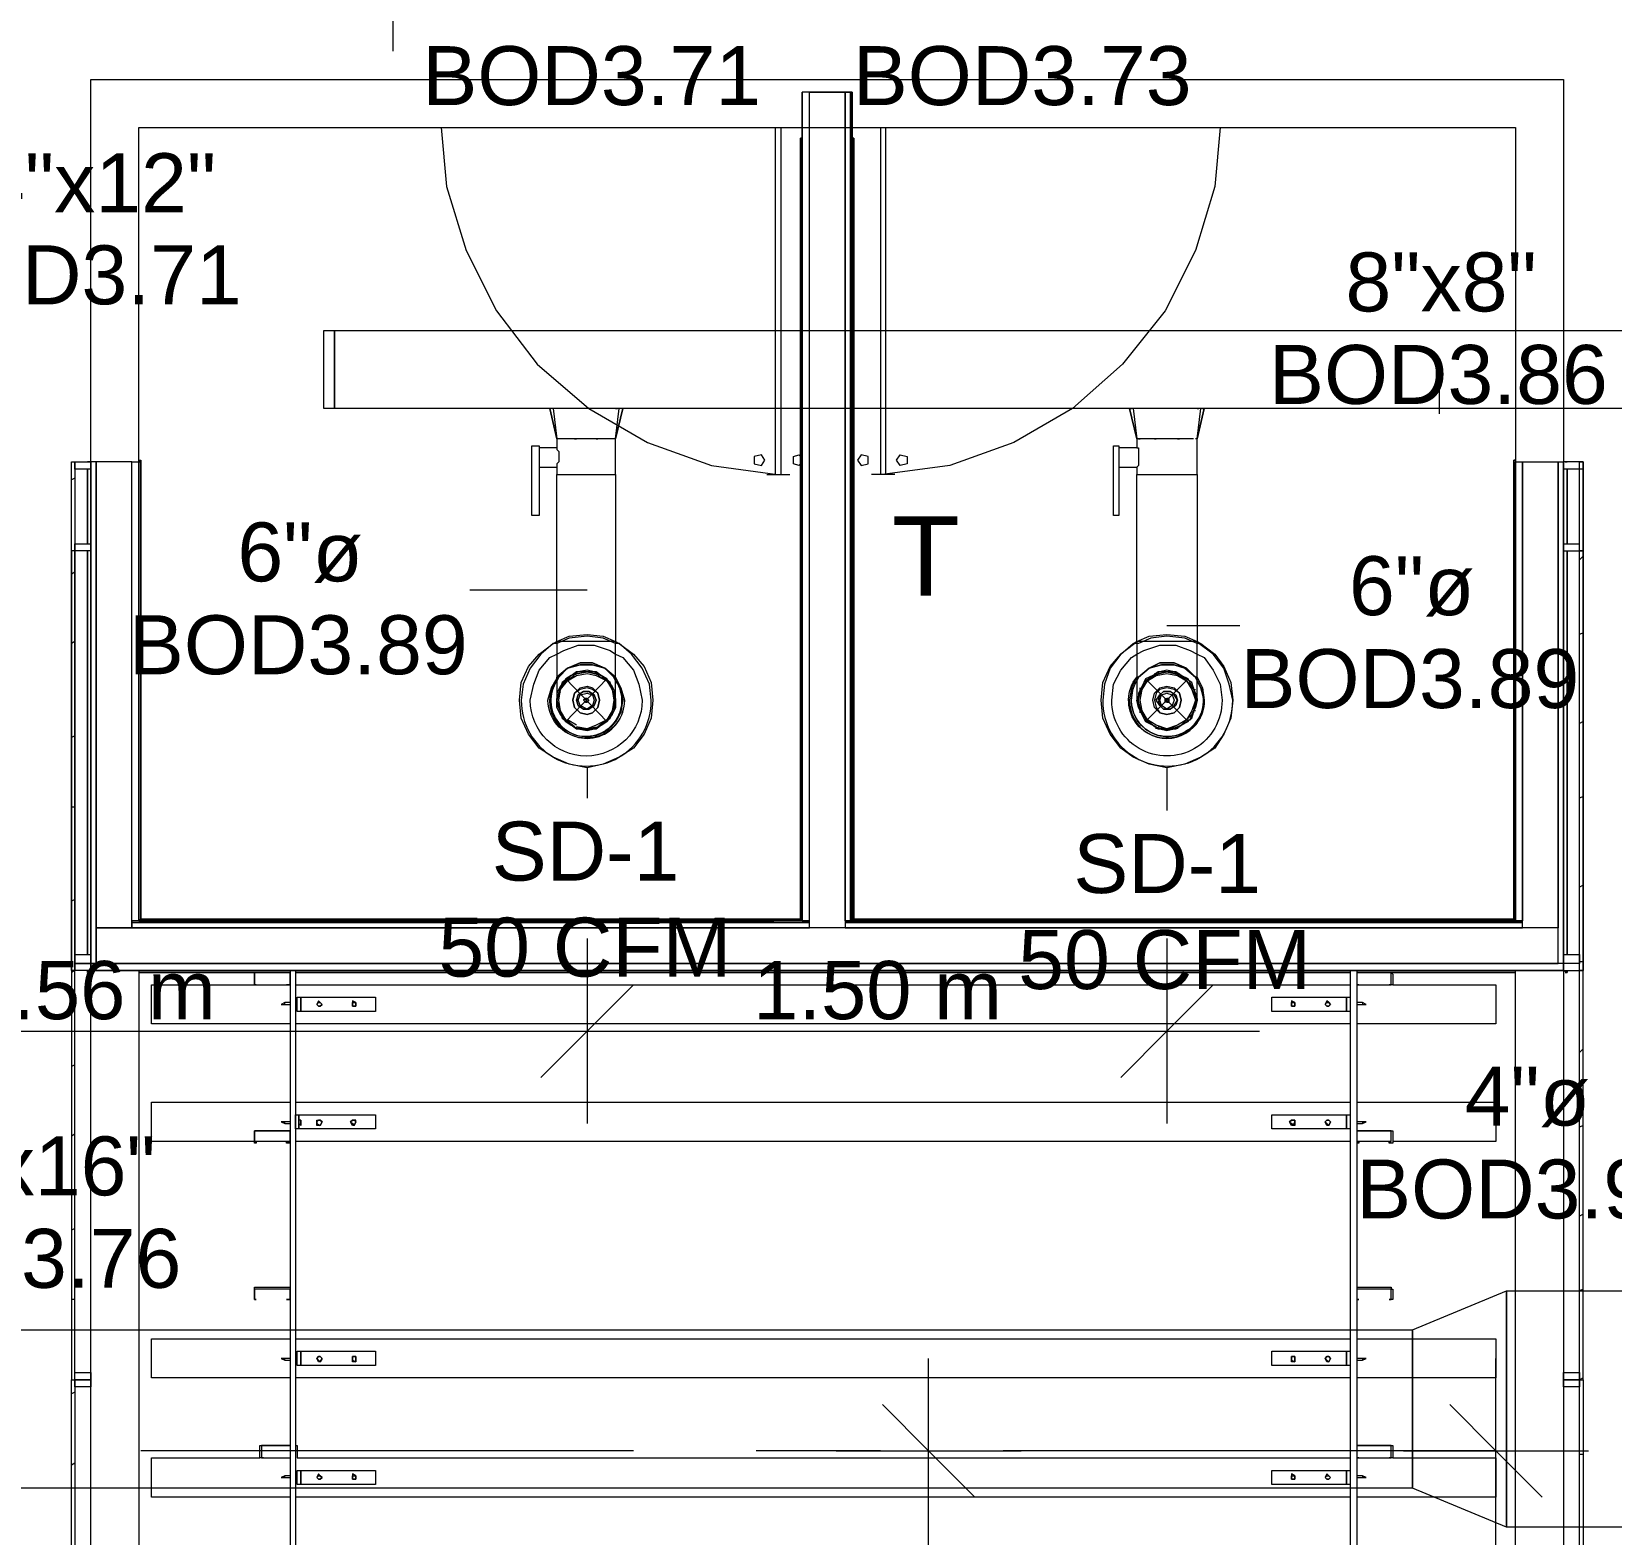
# Model space of a CAD drawing. Header units: metres. Extents: x -2 to 237, y -8 to 52.
# Drawn here: x 48.407 to 52.477, y 41.336 to 45.208 of the extents above; entities that cross this region are included whole.
import ezdxf

# ---------------------------------------------------------------- set-up
doc = ezdxf.new("R2010")
doc.units = ezdxf.units.M
doc.layers.add('HVAC - Ductos', color=5, linetype='Continuous', lineweight=0)
doc.layers.add('PDF2_Text', color=7, linetype='Continuous', lineweight=0)
doc.layers.add('PDF2_Geometry', color=7, linetype='Continuous', lineweight=0, true_color=0xaaaaaa)
doc.styles.add('PDF Helvetica', font='')
doc.styles.get('PDF Helvetica').set_extended_font_data('Helvetica')

msp = doc.modelspace()

# ---------------------------------------------------------------- linework, layer by layer
at = {"layer": 'HVAC - Ductos', "lineweight": 0}
for points in [[(49.3392, 45.1571), (49.3392, 46.385)], [(52.0332, 44.337), (52.0332, 44.2224)], [(49.7149, 44.085), (49.7607, 44.085), (49.7607, 44.0667), (49.7699, 44.0667), (49.7836, 44.0667), (49.7973, 44.0667), (49.8157, 44.0667), (49.8386, 44.0667), (49.8569, 44.0667), (49.8752, 44.0667), (49.889, 44.0667), (49.9027, 44.0667), (49.9119, 44.0667), (49.9119, 44.1584), (49.921, 44.2362)], [(49.7607, 44.2362), (49.7515, 44.2362), (49.7469, 44.2362), (49.7424, 44.2362)], [(49.7424, 44.2362), (49.7607, 44.1584), (49.7424, 44.2362)], [(49.7424, 44.2362), (49.7424, 44.2362)], [(49.7515, 44.2362), (49.7607, 44.1584)], [(49.7836, 44.2362), (49.7653, 44.2362)], [(49.9302, 44.2362), (49.9119, 44.1584), (49.9302, 44.2362), (49.9256, 44.2362), (49.921, 44.2362), (49.9073, 44.2362), (49.889, 44.2362), (49.8844, 44.2362), (49.8798, 44.2362), (49.8707, 44.2362), (49.8569, 44.2362), (49.8523, 44.2362), (49.8478, 44.2362), (49.8248, 44.2362), (49.8203, 44.2362), (49.8157, 44.2362), (49.8019, 44.2362), (49.7927, 44.2362), (49.7882, 44.2362)], [(49.9119, 44.2362), (49.9165, 44.2362)], [(49.9302, 44.2362), (49.9302, 44.2362)], [(51.236, 44.2362), (51.2543, 44.1584), (51.236, 44.2362)], [(51.2589, 44.2362), (51.2498, 44.2362), (51.2452, 44.2362), (51.2543, 44.1584)], [(51.2818, 44.2362), (51.2772, 44.2362), (51.2635, 44.2362)], [(51.3139, 44.2362), (51.3001, 44.2362), (51.291, 44.2362), (51.2864, 44.2362)], [(51.3139, 44.2362), (51.3139, 44.2362)], [(51.346, 44.2362), (51.3231, 44.2362), (51.3185, 44.2362)], [(51.4101, 44.1584), (51.4193, 44.2362), (51.4147, 44.2362), (51.4055, 44.2362), (51.3872, 44.2362), (51.3781, 44.2362), (51.3643, 44.2362), (51.3551, 44.2362), (51.3505, 44.2362)], [(51.3781, 44.2362), (51.3781, 44.2362)], [(51.4101, 44.2362), (51.4147, 44.2362)], [(49.9119, 44.1584), (49.9073, 44.1584), (49.9027, 44.1584), (49.889, 44.1584), (49.8752, 44.1584), (49.8569, 44.1584), (49.8386, 44.1584), (49.8157, 44.1584), (49.7973, 44.1584), (49.7836, 44.1584), (49.7699, 44.1584), (49.7653, 44.1584), (49.7607, 44.1584), (49.7607, 44.1354), (49.7149, 44.1354), (49.7149, 44.1308), (49.7149, 44.1262), (49.7149, 44.1171), (49.7149, 44.1125), (49.7149, 44.1034), (49.7149, 44.0988), (49.7149, 44.0942), (49.7149, 44.0896)], [(49.7653, 44.1584), (49.7653, 44.1584)], [(49.7653, 44.1584), (49.7653, 44.1584)], [(51.2085, 44.085), (51.2543, 44.085), (51.2543, 44.0667), (51.2589, 44.0667), (51.2681, 44.0667), (51.2772, 44.0667), (51.2956, 44.0667), (51.3139, 44.0667), (51.3322, 44.0667), (51.3505, 44.0667), (51.3689, 44.0667), (51.3872, 44.0667), (51.3963, 44.0667), (51.4055, 44.0667), (51.4101, 44.0667), (51.4101, 44.1584), (51.4055, 44.1584)], [(51.4009, 44.1584), (51.3963, 44.1584), (51.3872, 44.1584), (51.3689, 44.1584), (51.3505, 44.1584), (51.3322, 44.1584), (51.3139, 44.1584), (51.2956, 44.1584), (51.2772, 44.1584), (51.2681, 44.1584), (51.2635, 44.1584), (51.2589, 44.1584), (51.2543, 44.1584), (51.2543, 44.1354), (51.2085, 44.1354), (51.2085, 44.1308), (51.2085, 44.1262), (51.2085, 44.1171), (51.2085, 44.1125), (51.2085, 44.1034), (51.2085, 44.0988), (51.2085, 44.0942), (51.2085, 44.0896)], [(49.7607, 44.1354), (49.7607, 44.1308), (49.7653, 44.1262), (49.7653, 44.1171), (49.7653, 44.108), (49.7653, 44.0988), (49.7607, 44.0942), (49.7607, 44.0896), (49.7607, 44.085)], [(51.2543, 44.1354), (51.2589, 44.1354), (51.2589, 44.1308), (51.2589, 44.1262), (51.2589, 44.1171), (51.2589, 44.108), (51.2589, 44.0988), (51.2589, 44.0942), (51.2589, 44.0896), (51.2543, 44.085)], [(49.8386, 43.7688), (49.5362, 43.7688)], [(51.3322, 43.6772), (51.5201, 43.6772)], [(49.7607, 43.636), (49.7927, 43.6498), (49.8386, 43.6544), (49.8798, 43.6498), (49.9119, 43.636)], [(49.9119, 43.6314), (49.8798, 43.6452), (49.8386, 43.6498), (49.7927, 43.6452), (49.7607, 43.6314)], [(49.9119, 43.636), (49.9027, 43.636), (49.889, 43.636), (49.8752, 43.636), (49.8569, 43.636), (49.8386, 43.636), (49.8157, 43.636), (49.7973, 43.636), (49.7836, 43.636), (49.7699, 43.636), (49.7607, 43.636), (49.7607, 43.5948), (49.7607, 43.5536), (49.7607, 43.5215), (49.7607, 43.4985), (49.7607, 43.4848), (49.7607, 43.4894), (49.7607, 43.4848), (49.7607, 43.4665), (49.7699, 43.4482), (49.7836, 43.4298), (49.7973, 43.4207), (49.8157, 43.4115), (49.8386, 43.4069), (49.8569, 43.4115), (49.8752, 43.4207), (49.889, 43.4298), (49.9027, 43.4482), (49.9119, 43.4665), (49.9119, 43.4848), (49.9119, 43.4894), (49.9119, 43.4848), (49.9119, 43.4665), (49.9027, 43.4482), (49.889, 43.4298), (49.8752, 43.4207), (49.8569, 43.4115), (49.8386, 43.4069), (49.8157, 43.4115), (49.7973, 43.4207), (49.7836, 43.4298), (49.7699, 43.4482), (49.7607, 43.4665), (49.7607, 43.4848)], [(49.9119, 43.4848), (49.9119, 43.4894), (49.9119, 43.5077), (49.9119, 43.5398), (49.9119, 43.5764), (49.9119, 43.6177), (49.9119, 43.636), (49.9027, 43.636), (49.889, 43.636), (49.8752, 43.636), (49.8569, 43.636), (49.8386, 43.636), (49.8157, 43.636), (49.7973, 43.636), (49.7836, 43.636), (49.7699, 43.636), (49.7607, 43.636)], [(49.9119, 43.636), (49.9119, 43.636)], [(51.2543, 43.636), (51.2864, 43.6498), (51.3322, 43.6544), (51.3781, 43.6498), (51.4101, 43.636)], [(51.4101, 43.636), (51.4055, 43.636), (51.3963, 43.636), (51.3872, 43.636), (51.3689, 43.636), (51.3505, 43.636), (51.3322, 43.636), (51.3139, 43.636), (51.2956, 43.636), (51.2772, 43.636), (51.2681, 43.636), (51.2589, 43.636), (51.2543, 43.636), (51.2543, 43.5948), (51.2543, 43.5536), (51.2543, 43.5215), (51.2543, 43.4985), (51.2543, 43.4848), (51.2589, 43.4894), (51.2543, 43.4848), (51.2589, 43.4665), (51.2681, 43.4482), (51.2772, 43.4298), (51.2956, 43.4207), (51.3139, 43.4115), (51.3322, 43.4069), (51.3505, 43.4115), (51.3689, 43.4207), (51.3872, 43.4298), (51.3872, 43.4344), (51.3872, 43.4298), (51.3689, 43.4207), (51.3505, 43.4115), (51.3322, 43.4069), (51.3139, 43.4115), (51.2956, 43.4207), (51.2772, 43.4298), (51.2681, 43.4482), (51.2589, 43.4665), (51.2543, 43.4848)], [(51.4101, 43.4848), (51.4101, 43.4894), (51.4101, 43.5077), (51.4101, 43.5398), (51.4101, 43.5764), (51.4101, 43.6177), (51.4101, 43.636), (51.4055, 43.636), (51.3963, 43.636), (51.3872, 43.636), (51.3689, 43.636), (51.3505, 43.636), (51.3322, 43.636), (51.3139, 43.636), (51.2956, 43.636), (51.2772, 43.636), (51.2681, 43.636), (51.2589, 43.636), (51.2543, 43.636)], [(51.4101, 43.6314), (51.3781, 43.6452), (51.3322, 43.6498), (51.291, 43.6452), (51.2589, 43.6314)], [(49.7607, 43.604), (49.779, 43.6131), (49.8157, 43.6268), (49.8569, 43.6268), (49.8982, 43.6131), (49.9119, 43.604)], [(51.2543, 43.604), (51.2727, 43.6131), (51.3139, 43.6268), (51.3551, 43.6268), (51.3918, 43.6131), (51.4101, 43.604)], [(49.9119, 43.4894), (49.9119, 43.5031), (49.9027, 43.5215), (49.889, 43.5398), (49.8752, 43.549), (49.8569, 43.5582), (49.8386, 43.5627), (49.8157, 43.5582), (49.7973, 43.549), (49.7836, 43.5398), (49.7699, 43.5215), (49.7607, 43.5031), (49.7607, 43.4894)], [(49.8065, 43.4161), (49.7836, 43.4344), (49.7745, 43.4482), (49.7653, 43.4665), (49.7607, 43.4848), (49.7653, 43.5031), (49.7745, 43.5215), (49.7836, 43.5352), (49.7973, 43.549), (49.8157, 43.5536), (49.8386, 43.5582), (49.8615, 43.5536), (49.8661, 43.5536)], [(49.7699, 43.4528), (49.7836, 43.4344), (49.7699, 43.4573), (49.7653, 43.4848), (49.7699, 43.5123), (49.7882, 43.5352), (49.8111, 43.549), (49.8386, 43.5536), (49.8615, 43.549), (49.889, 43.5352), (49.9027, 43.5123), (49.9073, 43.4848), (49.9027, 43.4573), (49.889, 43.4344), (49.8615, 43.4207), (49.8386, 43.4115), (49.8111, 43.4161), (49.8386, 43.4115), (49.8615, 43.4161)], [(49.7653, 43.5123), (49.7699, 43.5169), (49.7836, 43.5352), (49.8065, 43.549)], [(49.8065, 43.5536), (49.8111, 43.5536), (49.8386, 43.5582), (49.8569, 43.5536), (49.8752, 43.549), (49.889, 43.5352), (49.8982, 43.5215), (49.9073, 43.5031), (49.9119, 43.4848), (49.9073, 43.4665), (49.8982, 43.4482), (49.889, 43.4344), (49.8752, 43.4207), (49.8569, 43.4115), (49.8386, 43.4115), (49.8157, 43.4115), (49.7973, 43.4207), (49.7836, 43.4344)], [(49.8065, 43.5536), (49.8065, 43.5536)], [(49.8661, 43.5536), (49.8661, 43.5536)], [(49.8661, 43.549), (49.889, 43.5352), (49.9027, 43.5169), (49.9073, 43.5123)], [(51.4101, 43.4894), (51.4055, 43.5031), (51.4055, 43.4848), (51.4055, 43.4665), (51.3963, 43.4482), (51.3826, 43.4344), (51.3689, 43.4207), (51.3505, 43.4115), (51.3322, 43.4115), (51.3139, 43.4115), (51.2956, 43.4207), (51.2818, 43.4344), (51.2681, 43.4482), (51.2635, 43.4665), (51.2589, 43.4848), (51.2635, 43.5031), (51.2681, 43.5215), (51.2818, 43.5352), (51.2956, 43.549), (51.3139, 43.5536), (51.3322, 43.5582), (51.3505, 43.5536), (51.3689, 43.549), (51.3826, 43.5352), (51.3963, 43.5215), (51.4055, 43.5031), (51.3963, 43.5215), (51.3872, 43.5398), (51.3689, 43.549), (51.3505, 43.5582), (51.3322, 43.5627), (51.3139, 43.5582), (51.2956, 43.549), (51.2772, 43.5398), (51.2681, 43.5215), (51.2589, 43.5031), (51.2589, 43.4894)], [(51.3001, 43.4161), (51.2818, 43.4344), (51.2681, 43.4573), (51.2635, 43.4848), (51.2681, 43.5123), (51.2818, 43.5352), (51.3047, 43.549), (51.3322, 43.5536), (51.3597, 43.549), (51.3826, 43.5352), (51.3963, 43.5123), (51.4055, 43.4848), (51.3963, 43.4573), (51.3826, 43.4344), (51.3597, 43.4207), (51.3322, 43.4115), (51.3047, 43.4207), (51.2818, 43.4344), (51.2681, 43.4528)], [(51.2681, 43.5169), (51.2818, 43.5352), (51.3001, 43.549)], [(51.3001, 43.5536), (51.3047, 43.5536)], [(51.3047, 43.5536), (51.3047, 43.5536)], [(51.3093, 43.5536), (51.3322, 43.5582), (51.3597, 43.5536), (51.3643, 43.5536)], [(51.3597, 43.5536), (51.3597, 43.5536)], [(51.3643, 43.549), (51.3826, 43.5352), (51.3963, 43.5169)], [(49.7699, 43.4573), (49.7607, 43.4848), (49.7699, 43.5077)], [(49.7653, 43.5123), (49.7653, 43.5123)], [(49.9073, 43.5123), (49.9073, 43.5123)], [(49.9073, 43.5077), (49.9119, 43.4848), (49.9073, 43.4573)], [(49.9119, 43.5444), (49.9119, 43.5444)], [(49.9119, 43.5444), (49.9119, 43.5444)], [(51.2635, 43.4573), (51.2589, 43.4848), (51.2635, 43.5077)], [(51.2635, 43.5123), (51.2635, 43.5169)], [(51.2635, 43.5123), (51.2635, 43.5123)], [(51.4009, 43.5169), (51.4009, 43.5123), (51.4055, 43.5123)], [(51.4009, 43.5077), (51.4055, 43.4848), (51.4009, 43.4573)], [(49.7607, 43.4848), (49.7607, 43.4848)], [(49.9119, 43.4848), (49.9119, 43.4848)], [(49.9119, 43.4848), (49.9119, 43.4848)], [(49.9119, 43.4848), (49.9119, 43.4848)], [(51.2543, 43.4848), (51.2543, 43.4848)], [(49.7699, 43.4528), (49.7653, 43.4573)], [(49.8111, 43.4207), (49.7882, 43.4344)], [(49.9027, 43.4528), (49.889, 43.4344), (49.8661, 43.4161)], [(49.9073, 43.4573), (49.9027, 43.4528)], [(51.2635, 43.4528), (51.2635, 43.4573)], [(51.4009, 43.4528), (51.3826, 43.4344), (51.3643, 43.4161)], [(51.3872, 43.4344), (51.3918, 43.4344)], [(51.4055, 43.4573), (51.4009, 43.4573), (51.4009, 43.4528)], [(49.8111, 43.4115), (49.8065, 43.4161)], [(49.8661, 43.4161), (49.8615, 43.4115)], [(51.3047, 43.4115), (51.3047, 43.4161), (51.3001, 43.4161)], [(51.3597, 43.4161), (51.3322, 43.4115), (51.3093, 43.4161)], [(51.3643, 43.4161), (51.3597, 43.4161), (51.3597, 43.4115)], [(49.8386, 43.3107), (49.8386, 43.2328)], [(51.3322, 43.3107), (51.3322, 43.2008)], [(49.8386, 42.8709), (49.8386, 42.6326), (49.8386, 42.3943)], [(51.3322, 42.8709), (51.3322, 42.6326), (51.3322, 42.3943)], [(49.9577, 42.7517), (49.8386, 42.6326), (49.7195, 42.5135)], [(51.4513, 42.7517), (51.3322, 42.6326), (51.2131, 42.5135)], [(36.9778, 42.6326), (43.383, 42.6326), (46.4298, 42.6326), (47.2774, 42.6326), (49.8386, 42.6326), (51.5705, 42.6326)], [(56.4317, 41.3544), (52.2074, 41.3544), (51.9645, 41.4551), (51.9645, 41.8629), (52.2074, 41.9637), (56.4317, 41.9637)], [(52.2074, 41.9637), (52.2074, 41.3544), (52.2074, 41.9637)], [(50.7183, 38.3029), (50.7183, 41.7896)], [(52.1798, 38.0646), (52.1798, 41.7896)], [(50.5992, 41.6705), (50.7183, 41.5513), (50.8374, 41.4322)], [(52.0607, 41.6705), (52.1798, 41.5513), (52.299, 41.4322)], [(50.48, 41.5513), (50.7183, 41.5513), (50.9565, 41.5513)], [(51.9416, 41.5513), (52.1798, 41.5513), (52.4181, 41.5513)]]:
    msp.add_lwpolyline(points, dxfattribs=at)
for points in [[(49.188, 44.4378), (49.188, 44.2362), (49.1605, 44.2362), (49.1605, 44.4378)], [(52.7663, 44.2362), (49.188, 44.2362), (49.188, 44.4378), (52.7663, 44.4378)], [(51.2406, 44.2362), (51.236, 44.2362)], [(51.4285, 44.2362), (51.4101, 44.1584), (51.4285, 44.2362), (51.4239, 44.2362)], [(49.8065, 44.1584), (49.8111, 44.1584)], [(49.8615, 44.1584), (49.8661, 44.1584)], [(51.2589, 44.1584), (51.2635, 44.1584)], [(51.3001, 44.1584), (51.3047, 44.1584)], [(51.3597, 44.1584), (51.3643, 44.1584)], [(49.7149, 43.9613), (49.6965, 43.9613), (49.6965, 44.14), (49.7149, 44.14)], [(51.2085, 43.9613), (51.1948, 43.9613), (51.1948, 44.14), (51.2085, 44.14)], [(49.9119, 44.0667), (49.9119, 43.636), (49.921, 43.6314), (49.9577, 43.604), (49.9852, 43.5719), (50.0036, 43.5306), (50.0081, 43.4848), (50.0036, 43.439), (49.9852, 43.3977), (49.9577, 43.3611), (49.921, 43.3382), (49.8798, 43.3199), (49.8386, 43.3107), (49.7927, 43.3199), (49.7515, 43.3382), (49.7149, 43.3611), (49.6874, 43.3977), (49.6691, 43.439), (49.6645, 43.4848), (49.6691, 43.5306), (49.6874, 43.5719), (49.7149, 43.604), (49.7515, 43.6314), (49.7607, 43.636), (49.7607, 44.0667), (49.7699, 44.0667), (49.7836, 44.0667), (49.7973, 44.0667), (49.8157, 44.0667), (49.8386, 44.0667), (49.8569, 44.0667), (49.8752, 44.0667), (49.889, 44.0667), (49.9027, 44.0667)], [(51.4101, 44.0667), (51.4101, 43.636), (51.4193, 43.6314), (51.4559, 43.604), (51.4789, 43.5719), (51.4972, 43.5306), (51.5017, 43.4848), (51.4972, 43.439), (51.4789, 43.3977), (51.4559, 43.3611), (51.4193, 43.3382), (51.3781, 43.3199), (51.3322, 43.3107), (51.2864, 43.3199), (51.2452, 43.3382), (51.2131, 43.3611), (51.1856, 43.3977), (51.1672, 43.439), (51.1627, 43.4848), (51.1672, 43.5306), (51.1856, 43.5719), (51.2131, 43.604), (51.2452, 43.6314), (51.2543, 43.636), (51.2543, 44.0667), (51.2589, 44.0667), (51.2681, 44.0667), (51.2772, 44.0667), (51.2956, 44.0667), (51.3139, 44.0667), (51.3322, 44.0667), (51.3505, 44.0667), (51.3689, 44.0667), (51.3872, 44.0667), (51.3963, 44.0667), (51.4055, 44.0667)], [(49.7607, 43.5444), (49.7882, 43.5673), (49.8203, 43.581), (49.8523, 43.581), (49.8844, 43.5673), (49.9119, 43.5444), (49.8844, 43.5673), (49.8523, 43.581), (49.8203, 43.581), (49.7882, 43.5673), (49.7607, 43.5444), (49.7607, 43.5398)], [(49.9073, 43.5444), (49.8844, 43.5673), (49.8523, 43.5764), (49.8203, 43.5764), (49.7882, 43.5673), (49.7653, 43.5444), (49.7607, 43.5352), (49.7653, 43.5444), (49.7882, 43.5673), (49.8203, 43.5764), (49.8523, 43.5764), (49.8844, 43.5673), (49.9073, 43.5444), (49.9119, 43.5352)], [(51.2543, 43.5352), (51.2589, 43.5444), (51.2864, 43.5673), (51.3185, 43.5764), (51.3505, 43.5764), (51.3781, 43.5673), (51.4055, 43.5444), (51.3826, 43.5673), (51.3505, 43.581), (51.3139, 43.581), (51.2864, 43.5673), (51.2589, 43.5444), (51.2543, 43.5444), (51.2589, 43.5444)], [(51.4055, 43.5444), (51.3781, 43.5673), (51.3505, 43.5764), (51.3185, 43.5764), (51.2864, 43.5673), (51.2589, 43.5444), (51.2864, 43.5673), (51.3139, 43.581), (51.3505, 43.581), (51.3826, 43.5673), (51.4055, 43.5444), (51.4101, 43.5444), (51.4055, 43.5444), (51.4101, 43.5352)], [(49.8065, 43.5031), (49.8019, 43.4848), (49.8065, 43.5031), (49.8203, 43.5169), (49.8386, 43.5215), (49.8523, 43.5169), (49.8661, 43.5031), (49.8707, 43.4848), (49.8661, 43.5031), (49.8523, 43.5123), (49.8386, 43.5169), (49.8203, 43.5123)], [(49.8157, 43.4985), (49.8111, 43.4848), (49.8157, 43.4985), (49.8294, 43.5077), (49.8432, 43.5077), (49.8569, 43.4985), (49.8615, 43.4848), (49.8569, 43.4985), (49.8432, 43.5077), (49.8294, 43.5077)], [(49.9348, 43.4848), (49.9256, 43.5169), (49.9119, 43.5444), (49.9256, 43.5169)], [(51.3505, 43.4528), (51.3643, 43.4665), (51.3689, 43.4848), (51.3643, 43.4665), (51.3505, 43.4528), (51.3322, 43.4482), (51.3139, 43.4528), (51.3001, 43.4665), (51.2956, 43.4848), (51.3001, 43.5031), (51.3139, 43.5169), (51.3322, 43.5215), (51.3505, 43.5169), (51.3643, 43.5031), (51.3689, 43.4848), (51.3643, 43.5031), (51.3505, 43.5123), (51.3322, 43.5169), (51.3139, 43.5123), (51.3047, 43.5031), (51.3001, 43.4848), (51.3047, 43.4665), (51.3139, 43.4528), (51.3322, 43.4482)], [(51.3414, 43.4619), (51.3505, 43.4711), (51.3597, 43.4848), (51.3551, 43.4711), (51.3414, 43.4619), (51.3231, 43.4619), (51.3139, 43.4711), (51.3047, 43.4848), (51.3139, 43.4985), (51.3231, 43.5077), (51.3414, 43.5077), (51.3551, 43.4985), (51.3597, 43.4848), (51.3505, 43.4985), (51.3414, 43.5077), (51.3231, 43.5077), (51.3139, 43.4985), (51.3093, 43.4848), (51.3139, 43.4711), (51.3231, 43.4619)], [(51.4285, 43.4848), (51.4239, 43.5169), (51.4101, 43.5444), (51.4239, 43.5169)], [(49.8661, 43.4665), (49.8707, 43.4848), (49.8661, 43.4665), (49.8523, 43.4528), (49.8386, 43.4482), (49.8203, 43.4528), (49.8065, 43.4665), (49.8019, 43.4848), (49.8065, 43.4665), (49.8203, 43.4528), (49.8386, 43.4482), (49.8523, 43.4528)], [(49.8569, 43.4711), (49.8615, 43.4848), (49.8569, 43.4711), (49.8432, 43.4619), (49.8294, 43.4619), (49.8157, 43.4711), (49.8111, 43.4848), (49.8157, 43.4711), (49.8294, 43.4619), (49.8432, 43.4619)], [(49.8203, 43.4985), (49.8386, 43.5031), (49.8523, 43.4985), (49.8569, 43.4848), (49.8523, 43.4711), (49.8386, 43.4619), (49.8203, 43.4711), (49.8157, 43.4848)], [(49.834, 43.4894), (49.8294, 43.4848), (49.834, 43.4894), (49.8386, 43.4894), (49.8432, 43.4848), (49.8386, 43.4894)], [(49.8386, 43.4802), (49.8432, 43.4848), (49.8386, 43.4802), (49.834, 43.4802), (49.8294, 43.4848), (49.834, 43.4802)], [(51.3185, 43.4985), (51.3322, 43.5031), (51.346, 43.4985), (51.3505, 43.4848), (51.346, 43.4711), (51.3322, 43.4619), (51.3185, 43.4711), (51.3139, 43.4848)], [(51.3322, 43.4894), (51.3277, 43.4848), (51.3277, 43.4894), (51.3368, 43.4894), (51.3368, 43.4848), (51.3368, 43.4894)], [(51.3368, 43.4802), (51.3368, 43.4848), (51.3368, 43.4802), (51.3277, 43.4802), (51.3277, 43.4848), (51.3322, 43.4802)], [(51.3918, 43.4344), (51.3963, 43.4482), (51.4055, 43.4665), (51.4101, 43.4848), (51.4101, 43.4894), (51.4101, 43.4848), (51.4055, 43.4665), (51.3963, 43.4482)], [(45.9946, 41.8629), (51.9645, 41.8629), (51.9645, 41.4551), (45.9946, 41.4551)]]:
    msp.add_lwpolyline(points, close=True, dxfattribs=at)
for points in [[(49.7607, 43.6314), (49.7515, 43.6314), (49.7195, 43.604), (49.6919, 43.5673), (49.6737, 43.526), (49.6691, 43.4848, 1.013813), (50.0036, 43.4848), (49.999, 43.526), (49.9806, 43.5673), (49.9532, 43.604), (49.921, 43.6314), (49.9119, 43.6314)], [(51.2589, 43.6314), (51.2498, 43.6314), (51.2131, 43.604), (51.1856, 43.5673), (51.1718, 43.526), (51.1672, 43.4848, 1.013813), (51.5017, 43.4848), (51.4926, 43.526), (51.4789, 43.5673), (51.4513, 43.604), (51.4147, 43.6314), (51.4101, 43.6314)], [(49.9119, 43.604), (49.9302, 43.5948), (49.9577, 43.5627), (49.9714, 43.526), (49.9806, 43.4848, -0.994585), (49.6919, 43.4848), (49.7011, 43.526), (49.7149, 43.5627), (49.7424, 43.5948), (49.7607, 43.604)], [(51.4101, 43.604), (51.4285, 43.5948), (51.4513, 43.5627), (51.4697, 43.526), (51.4743, 43.4848, -1.008603), (51.1902, 43.4848), (51.1948, 43.526), (51.2131, 43.5627), (51.2406, 43.5948), (51.2543, 43.604)]]:
    msp.add_lwpolyline(points, format="xyb", dxfattribs=at)
for points in [[(49.7378, 43.4848), (49.7469, 43.5169), (49.7607, 43.5398, 1.390305), (49.9348, 43.4848, -0.990689)], [(49.9302, 43.4848), (49.9256, 43.5169), (49.9119, 43.5352, -1.353631), (49.7424, 43.4848), (49.7469, 43.5169), (49.7607, 43.5352, 1.353213)], [(51.2543, 43.5444), (51.2406, 43.5169), (51.236, 43.4848, 1.018651), (51.4285, 43.4848), (51.4193, 43.5169), (51.4101, 43.5352, -1.353213), (51.2406, 43.4848), (51.2452, 43.5169), (51.2543, 43.5352, 1.315499), (51.4285, 43.4848, -1.405185)]]:
    msp.add_lwpolyline(points, format="xyb", close=True, dxfattribs=at)
at = {"layer": 'PDF2_Geometry', "lineweight": 0}
for points in [[(48.5191, 44.0804), (48.5191, 44.0988), (48.5603, 44.0988), (48.5603, 45.0838), (48.684, 45.0838), (52.3539, 45.0838), (52.3539, 44.9601), (52.3539, 44.0988), (52.3539, 42.9167), (52.3539, 42.7884), (52.3539, 37.5011)], [(48.684, 44.1034), (48.6885, 44.1034), (48.6885, 44.0988), (48.6885, 42.9213), (50.393, 42.9213), (48.6885, 42.9213), (48.684, 42.9167), (48.684, 44.0988), (48.684, 42.9167), (48.684, 44.0988), (48.684, 42.9167), (48.6885, 42.9213), (48.6885, 44.0988), (48.684, 44.0988), (48.6885, 44.0988), (48.684, 44.0988), (48.684, 44.9601), (52.2302, 44.9601), (52.2302, 44.0988), (52.2486, 44.0988), (52.2486, 42.9167), (52.2302, 42.9167), (52.2302, 44.0988), (52.2302, 42.9167), (52.2302, 44.0988), (52.2302, 42.9167), (52.2256, 42.9213), (52.2256, 44.1034), (52.2302, 44.1034), (52.2256, 44.1034), (52.2256, 42.9213), (50.5212, 42.9213), (52.2256, 42.9213), (52.2302, 42.9167), (52.2302, 44.0988), (52.2302, 42.9167), (50.5212, 42.9167), (52.2302, 42.9167), (50.5212, 42.9167), (50.5212, 44.9327), (50.5258, 44.9327), (50.5258, 42.9167), (50.5258, 44.9327), (50.5212, 44.9327), (50.5212, 42.9167), (50.5212, 45.0517), (50.393, 45.0517), (50.393, 42.9167), (50.4113, 42.9167), (50.393, 42.9167), (50.393, 44.9327), (50.3884, 44.9327), (50.3884, 42.9167), (50.3884, 44.9327), (50.393, 44.9327), (50.393, 42.9167), (48.684, 42.9167), (50.3197, 42.9167), (48.684, 42.9167), (48.6657, 42.9167), (48.6657, 42.9121), (50.4113, 42.9121), (50.4113, 42.9167), (50.4113, 45.0517), (50.393, 45.0517), (50.393, 42.9167), (48.684, 42.9167), (48.6657, 42.9167), (48.6657, 44.0988), (48.684, 44.0988)], [(50.393, 45.0517), (50.393, 42.9167), (50.393, 45.0517)], [(49.4629, 44.9601), (49.4766, 44.8089), (49.527, 44.644), (49.6049, 44.4882), (49.7103, 44.3508), (49.8432, 44.2362), (49.9944, 44.1492), (50.1593, 44.0896), (50.3288, 44.0667)], [(50.3243, 44.0667), (50.3243, 44.9601)], [(50.338, 44.9601), (50.338, 44.0667)], [(50.5946, 44.9601), (50.5946, 44.0667)], [(51.4697, 44.9601), (51.4559, 44.8089), (51.4055, 44.644), (51.3277, 44.4882), (51.2177, 44.3508), (51.0894, 44.2362), (50.9382, 44.1492), (50.7733, 44.0896), (50.5992, 44.0667)], [(50.6083, 44.0667), (50.6083, 44.9601)], [(50.393, 44.0988), (50.3838, 44.0896), (50.3701, 44.0942), (50.3701, 44.1125), (50.3838, 44.1171), (50.393, 44.108)], [(48.5603, 37.5057), (48.5603, 42.7884), (48.5603, 42.8067), (48.5191, 42.8067), (48.5603, 42.8067), (48.5603, 42.8297), (48.5603, 43.8697), (48.5191, 43.8697), (48.5191, 43.888), (48.5603, 43.888), (48.5603, 44.0804), (48.5603, 44.0988), (48.5603, 42.7884), (48.5191, 42.7884), (48.5099, 42.7884), (48.5099, 41.7346), (48.5191, 41.7346), (48.5191, 42.7884)], [(48.5191, 43.8697), (48.5099, 43.8697), (48.5099, 44.0988), (48.5191, 44.0988)], [(48.5191, 42.8297), (48.5603, 42.8297), (48.5603, 43.8697), (48.5603, 43.888), (48.5603, 44.0804), (48.5191, 44.0804), (48.5191, 43.888)], [(48.5603, 44.0988), (48.5603, 44.0988)], [(48.684, 44.0988), (48.684, 44.0988)], [(48.684, 42.9167), (48.684, 44.0988), (48.684, 42.9167)], [(48.684, 44.0988), (48.684, 44.0988)], [(52.2302, 44.0988), (52.2302, 44.0988)], [(52.2302, 44.0988), (52.2302, 44.0988)], [(52.4043, 44.0804), (52.3952, 44.0804), (52.3539, 44.0804), (52.3539, 43.888), (52.3952, 43.888), (52.3952, 44.0804), (52.3952, 44.0988), (52.3539, 44.0988), (52.3539, 44.0804), (52.3539, 43.888), (52.3539, 43.8697), (52.3539, 42.8297), (52.3952, 42.8297), (52.3952, 42.8067), (52.3539, 42.8067), (52.3539, 42.8297), (52.3539, 43.8697), (52.3952, 43.8697), (52.3952, 43.888)], [(52.3952, 42.8297), (52.3952, 43.8697), (52.3952, 44.0988), (52.4043, 44.0988), (52.4043, 43.8697), (52.4043, 44.0988), (52.3952, 44.0988)], [(48.5191, 44.0575), (48.5099, 44.0529)], [(50.3013, 44.0667), (50.3609, 44.0667)], [(50.6312, 44.0667), (50.5716, 44.0667)], [(48.5099, 42.7884), (48.5191, 42.7884), (48.5191, 43.8697), (48.5191, 42.8297), (48.5191, 42.8067), (48.5191, 42.7884), (48.5099, 42.7838)], [(52.3952, 41.7346), (52.4043, 41.7346), (52.4043, 42.7884), (52.3952, 42.7884), (52.3952, 43.8697), (52.4043, 43.8697), (52.3952, 43.8697)], [(52.4043, 43.8559), (52.3952, 43.8468)], [(48.5191, 43.8147), (48.5099, 43.8101)], [(48.5191, 43.636), (48.5099, 43.6314)], [(52.4043, 43.6589), (52.3952, 43.6544)], [(52.4043, 43.4298), (52.3952, 43.4253)], [(48.5191, 43.3932), (48.5099, 43.3886)], [(52.4043, 43.2374), (52.3952, 43.2328)], [(48.5191, 43.2099), (48.5099, 43.2099)], [(52.4043, 43.0084), (52.3952, 43.0038)], [(48.5191, 42.9717), (48.5099, 42.9671)], [(48.5741, 42.8984), (48.5741, 42.8067)], [(52.3402, 42.8067), (52.3402, 42.8984), (48.5741, 42.8984)], [(48.6657, 42.9121), (48.6657, 42.8984)], [(50.4113, 42.8984), (50.4113, 42.9121), (48.6657, 42.9121)], [(48.6657, 42.8984), (50.4113, 42.8984)], [(50.393, 42.9167), (50.393, 42.9167)], [(50.503, 42.9167), (50.5212, 42.9167), (52.2302, 42.9167), (52.2486, 42.9167)], [(50.503, 42.9167), (50.503, 42.9121)], [(50.503, 42.9121), (50.503, 42.8984), (52.2486, 42.8984)], [(52.2486, 42.9121), (50.503, 42.9121)], [(50.503, 42.9121), (52.2486, 42.9121)], [(52.2486, 42.9121), (52.2486, 42.9167)], [(52.2486, 42.8984), (52.2486, 42.9121)], [(48.5603, 42.7884), (48.5603, 42.7884)], [(48.5603, 42.7884), (48.5603, 42.7884)], [(48.5741, 42.8067), (52.3402, 42.8067)], [(49.0872, 42.7884), (49.0735, 42.7884), (48.6885, 42.7884), (49.0735, 42.7884), (49.0735, 38.9443), (48.9818, 38.9443), (48.9818, 38.9719), (48.9818, 38.9443)], [(49.0872, 42.7884), (49.0872, 38.9443), (49.0735, 38.9443)], [(52.4043, 41.7392), (52.3952, 41.7346), (52.3952, 41.7163), (52.3539, 41.7163), (52.3539, 41.7346), (52.3952, 41.7346), (52.3952, 42.7884), (52.4043, 42.7884)], [(52.3539, 42.7884), (52.3539, 42.7884)], [(52.4043, 42.8113), (52.3952, 42.8113)], [(49.0735, 42.651), (48.7161, 42.651), (48.7161, 42.7517), (48.9818, 42.7517), (49.0735, 42.7517)], [(48.9864, 42.7517), (48.9864, 42.7517)], [(49.0643, 42.7517), (49.0643, 42.7517)], [(49.0872, 42.7517), (51.8041, 42.7517)], [(51.9141, 42.7517), (52.1798, 42.7517), (52.1798, 42.651), (51.8225, 42.651)], [(51.8225, 42.7517), (51.9095, 42.7517)], [(51.827, 42.7517), (51.827, 42.7517)], [(51.9049, 42.7517), (51.9049, 42.7517)], [(49.0735, 42.7059), (49.0597, 42.7059), (49.0505, 42.7013), (49.0597, 42.7013), (49.0735, 42.7013)], [(49.0597, 42.7013), (49.0597, 42.7059)], [(49.1009, 42.7105), (49.1009, 42.7059)], [(49.1009, 42.6968), (49.1009, 42.6968)], [(51.795, 42.7059), (51.795, 42.7105)], [(51.795, 42.6968), (51.795, 42.6968)], [(51.8225, 42.7013), (51.8362, 42.7013), (51.8454, 42.7013), (51.8362, 42.7059), (51.8225, 42.7059)], [(51.8362, 42.7059), (51.8362, 42.7013)], [(51.8362, 42.7013), (51.8362, 42.7013)], [(51.8041, 42.651), (49.0872, 42.651)], [(52.4043, 42.5868), (52.3952, 42.5776)], [(48.5191, 42.5456), (48.5099, 42.541)], [(49.0735, 42.3486), (48.9818, 42.3486), (48.7161, 42.3486), (48.7161, 42.4494), (49.0735, 42.4494)], [(49.0872, 42.4494), (51.8041, 42.4494)], [(51.8225, 42.4494), (52.1798, 42.4494), (52.1798, 42.3486), (51.9141, 42.3486)], [(48.5191, 42.3669), (48.5099, 42.3623)], [(48.9818, 42.376), (48.9818, 42.376)], [(48.9818, 42.376), (48.9818, 42.376)], [(49.0735, 42.3989), (49.0597, 42.3989), (49.0505, 42.3989), (49.0597, 42.3943), (49.0735, 42.3943)], [(49.0597, 42.3943), (49.0597, 42.3989)], [(49.0735, 42.376), (49.0735, 42.376)], [(49.0735, 42.376), (49.0735, 42.376)], [(49.1009, 42.4035), (49.0963, 42.4035)], [(49.0963, 42.3943), (49.1009, 42.3898)], [(51.795, 42.4035), (51.795, 42.4035)], [(51.795, 42.3898), (51.795, 42.3943)], [(51.8225, 42.3943), (51.8362, 42.3943), (51.8454, 42.3989), (51.8362, 42.3989), (51.8225, 42.3989)], [(51.8362, 42.3989), (51.8362, 42.3943)], [(51.8362, 42.3989), (51.8362, 42.3989)], [(51.9095, 42.376), (51.9095, 42.376)], [(52.4043, 42.3898), (52.3952, 42.3852)], [(51.8041, 42.3486), (49.0872, 42.3486)], [(51.9095, 42.3486), (51.8225, 42.3486), (51.827, 42.3486), (51.827, 42.344), (51.8225, 42.344)], [(48.5191, 42.124), (48.5099, 42.1194)], [(52.4043, 42.1607), (52.3952, 42.1561)], [(48.9818, 41.9682), (48.9818, 41.9682)], [(49.0735, 41.9682), (49.0735, 41.9682)], [(51.8225, 41.9728), (51.9095, 41.9728), (51.9095, 41.9682), (51.9141, 41.9682), (51.9141, 41.9408), (51.9049, 41.9408), (51.9095, 41.9408), (51.9095, 41.9682), (51.8225, 41.9682)], [(51.9095, 41.9682), (51.9095, 41.9682)], [(52.4043, 41.9682), (52.3952, 41.9637)], [(48.5191, 41.9408), (48.5099, 41.9408)], [(48.9864, 41.9408), (48.9864, 41.9408)], [(49.0643, 41.9408), (49.0643, 41.9408)], [(51.827, 41.9408), (51.827, 41.9408)], [(51.9049, 41.9408), (51.9049, 41.9408)], [(49.0735, 41.7392), (48.7161, 41.7392), (48.7161, 41.84), (49.0735, 41.84)], [(49.0872, 41.84), (51.8041, 41.84)], [(51.8225, 41.84), (52.1798, 41.84), (52.1798, 41.7392), (51.8225, 41.7392)], [(49.0735, 41.7896), (49.0597, 41.7896), (49.0505, 41.7896), (49.0597, 41.785), (49.0735, 41.785)], [(49.0597, 41.785), (49.0597, 41.7896)], [(49.1009, 41.7942), (49.1009, 41.7942)], [(49.1009, 41.785), (49.1009, 41.7804)], [(51.795, 41.7942), (51.795, 41.7942)], [(51.795, 41.7804), (51.795, 41.785)], [(51.8225, 41.785), (51.8362, 41.785), (51.8454, 41.7896), (51.8362, 41.7896), (51.8225, 41.7896)], [(51.8362, 41.7896), (51.8362, 41.785)], [(51.8362, 41.7896), (51.8362, 41.7896)], [(51.8041, 41.7392), (49.0872, 41.7392)], [(52.3539, 41.7346), (52.3539, 41.7529)], [(52.3539, 41.7529), (52.3952, 41.7529)], [(52.3952, 41.7346), (52.3539, 41.7346)], [(52.3952, 41.7529), (52.3952, 41.7346)], [(48.5191, 41.7025), (48.5099, 41.6979)], [(49.0001, 41.5651), (49.0001, 41.5651)], [(49.0872, 41.5651), (49.0918, 41.5651), (49.0918, 41.533), (51.8041, 41.533)], [(51.9095, 41.5651), (51.9095, 41.5651)], [(48.5191, 41.5193), (48.5099, 41.5147)], [(49.9577, 41.5513), (48.6885, 41.5513)], [(49.0735, 41.4322), (48.7161, 41.4322), (48.7161, 41.533), (48.9956, 41.533)], [(49.0001, 41.533), (49.0735, 41.533)], [(49.0047, 41.533), (49.0047, 41.533)], [(50.5946, 41.5513), (50.2739, 41.5513)], [(52.1798, 41.5513), (50.9107, 41.5513)], [(51.9141, 41.533), (52.1798, 41.533), (52.1798, 41.4322), (51.8225, 41.4322)], [(51.8225, 41.533), (51.9095, 41.533)], [(51.827, 41.533), (51.827, 41.533)], [(51.9049, 41.533), (51.9049, 41.533)], [(52.4043, 41.5422), (52.3952, 41.5422)], [(49.0735, 41.4872), (49.0597, 41.4872), (49.0505, 41.4826), (49.0597, 41.4826), (49.0735, 41.4826)], [(49.0597, 41.4826), (49.0597, 41.4872)], [(49.1009, 41.4918), (49.1009, 41.4872)], [(49.1009, 41.478), (49.1009, 41.478)], [(51.795, 41.4872), (51.795, 41.4918)], [(51.795, 41.478), (51.795, 41.478)], [(51.8225, 41.4826), (51.8362, 41.4826), (51.8454, 41.4826), (51.8362, 41.4872), (51.8225, 41.4872)], [(51.8362, 41.4872), (51.8362, 41.4826)], [(51.8362, 41.4826), (51.8362, 41.4826)], [(51.8041, 41.4322), (49.0872, 41.4322)]]:
    msp.add_lwpolyline(points, dxfattribs=at)
for points in [[(50.4113, 42.8984), (50.4113, 45.0517), (50.503, 45.0517), (50.503, 42.8984)], [(50.5167, 45.0517), (50.5167, 42.9167), (50.503, 42.9167), (50.503, 45.0517), (50.5167, 45.0517), (50.5212, 45.0517), (50.5212, 42.9167), (50.5167, 42.9167)], [(50.2967, 44.1034), (50.2876, 44.1171), (50.2693, 44.1125), (50.2693, 44.0942), (50.2876, 44.0896)], [(50.535, 44.1034), (50.5442, 44.0896), (50.5625, 44.0942), (50.5625, 44.1125), (50.5442, 44.1171)], [(50.6358, 44.1034), (50.645, 44.1171), (50.6633, 44.1125), (50.6633, 44.0942), (50.645, 44.0896)], [(48.5191, 43.8697), (48.5099, 43.8697), (48.5099, 42.7884), (48.5099, 43.8697), (48.5099, 44.0988), (48.5191, 44.0988)], [(48.5511, 42.7838), (48.5603, 42.7884), (48.5603, 44.0988), (48.5511, 44.0988), (48.5603, 44.0988), (48.5603, 42.9167), (48.5603, 42.7884)], [(48.5511, 43.888), (48.5511, 44.0804)], [(48.5741, 44.0988), (48.5603, 44.0988), (48.5603, 42.8067), (48.5741, 42.8067)], [(52.3539, 42.8067), (52.3539, 42.7884), (52.3952, 42.7884), (52.3952, 42.8067), (52.3539, 42.8067), (48.5603, 42.8067), (48.5603, 42.7884), (52.3539, 42.7884), (52.3539, 44.0988), (52.3539, 42.7884), (52.3631, 42.7838), (52.3631, 42.7884), (52.3631, 42.7838), (52.3585, 42.7838), (52.3631, 42.7838), (52.3539, 42.7884), (52.2302, 42.7884), (48.684, 42.7884), (48.5603, 42.7884), (52.3539, 42.7884)], [(48.6657, 44.0988), (48.5741, 44.0988), (48.5741, 42.8984), (48.6657, 42.8984)], [(52.2486, 42.8984), (52.2486, 44.0988), (52.3402, 44.0988), (52.3402, 42.8984)], [(52.3402, 42.8067), (52.3402, 44.0988), (52.3539, 44.0988), (52.3539, 42.8067)], [(52.3631, 44.0988), (52.3585, 44.0988)], [(52.3631, 43.888), (52.3631, 44.0804)], [(48.5511, 42.8297), (48.5511, 43.8697)], [(52.3631, 42.8297), (52.3631, 43.8697)], [(52.4043, 42.7884), (52.4043, 43.8697)], [(48.5511, 42.7838), (48.5603, 42.7838), (48.5511, 42.7838), (48.5511, 42.7884)], [(52.2302, 38.9443), (52.2302, 42.7884), (48.684, 42.7884), (48.684, 38.9443)], [(48.684, 42.7838), (49.0735, 42.7838)], [(48.9818, 42.7793), (48.9818, 42.7838), (49.0735, 42.7838), (49.0735, 42.7793), (49.0735, 42.7517), (49.0643, 42.7517), (49.0735, 42.7517), (49.0735, 42.7793), (49.0735, 42.7838), (48.9818, 42.7838), (48.9818, 42.7793), (48.9818, 42.7517)], [(52.1524, 42.7884), (51.8225, 42.7884), (51.8041, 42.7884), (49.0872, 42.7884), (51.8041, 42.7884), (51.8041, 38.9443), (51.8225, 38.9443), (51.8225, 42.7884)], [(49.0872, 42.7838), (51.8041, 42.7838)], [(51.9049, 42.7517), (51.9095, 42.7517), (51.9095, 42.7793), (51.9095, 42.7838), (51.8225, 42.7838), (51.9095, 42.7838), (51.9141, 42.7793), (51.9141, 42.7517)], [(51.8225, 42.7838), (52.2302, 42.7838)], [(48.9864, 42.7517), (48.9818, 42.7517)], [(51.827, 42.7517), (51.8225, 42.7517)], [(49.0918, 42.7197), (49.1009, 42.7197), (49.2934, 42.7197), (49.2934, 42.683), (49.1009, 42.683), (49.0918, 42.683)], [(49.1009, 42.7197), (49.1009, 42.683)], [(49.1009, 42.7013), (49.1009, 42.6968), (49.1009, 42.7013), (49.1009, 42.7059), (49.1009, 42.7105), (49.1009, 42.7059), (49.1009, 42.7013), (49.1009, 42.6968), (49.1009, 42.7013), (49.1009, 42.7059)], [(49.1421, 42.7013), (49.1467, 42.6968), (49.1513, 42.6968), (49.1559, 42.7013), (49.1513, 42.7059), (49.1467, 42.7105)], [(49.1559, 42.7013), (49.1513, 42.6968), (49.1467, 42.6968), (49.1421, 42.7013), (49.1467, 42.7059), (49.1513, 42.7059)], [(49.2338, 42.7013), (49.2338, 42.6968), (49.2429, 42.6968), (49.2429, 42.7013), (49.2429, 42.7059), (49.2338, 42.7105)], [(49.2429, 42.7013), (49.2429, 42.6968), (49.2338, 42.6968), (49.2338, 42.7013), (49.2338, 42.7059), (49.2429, 42.7059)], [(51.8041, 42.7197), (51.8041, 42.683), (51.795, 42.683), (51.6026, 42.683), (51.6026, 42.7197), (51.795, 42.7197)], [(51.653, 42.7013), (51.653, 42.6968), (51.6621, 42.6968), (51.6621, 42.7013), (51.6621, 42.7059), (51.653, 42.7105)], [(51.6621, 42.7013), (51.6621, 42.6968), (51.653, 42.6968), (51.653, 42.7013), (51.653, 42.7059), (51.6621, 42.7059)], [(51.74, 42.7013), (51.7446, 42.6968), (51.7492, 42.6968), (51.7538, 42.7013), (51.7492, 42.7059), (51.7446, 42.7105)], [(51.7538, 42.7013), (51.7492, 42.6968), (51.7446, 42.6968), (51.74, 42.7013), (51.7446, 42.7059), (51.7492, 42.7059)], [(51.795, 42.7197), (51.795, 42.683)], [(51.795, 42.7013), (51.795, 42.6968), (51.795, 42.7013), (51.795, 42.7059), (51.795, 42.7105), (51.795, 42.7059), (51.795, 42.7013), (51.795, 42.6968), (51.795, 42.7013), (51.795, 42.7059)], [(49.0872, 42.4173), (49.0963, 42.4173), (49.2934, 42.4173), (49.2934, 42.3806), (49.0963, 42.3806), (49.0872, 42.3806)], [(49.0963, 42.4173), (49.0963, 42.3806)], [(51.8041, 42.4173), (51.8041, 42.3806), (51.795, 42.3806), (51.6026, 42.3806), (51.6026, 42.4173), (51.795, 42.4173)], [(51.795, 42.4173), (51.795, 42.3806)], [(48.9818, 42.376), (49.0735, 42.376), (49.0735, 42.344), (49.0643, 42.344), (49.0643, 42.3486), (49.0735, 42.3486), (49.0735, 42.376), (48.9818, 42.376), (48.9818, 42.3486), (48.9864, 42.3486), (48.9864, 42.344), (48.9818, 42.344)], [(49.1009, 42.3989), (49.1009, 42.3943), (49.1009, 42.3898), (49.1009, 42.3943), (49.1009, 42.3989), (49.1009, 42.4035), (49.1009, 42.3989), (49.1009, 42.3898), (49.1009, 42.3989), (49.1009, 42.4035)], [(49.1421, 42.3989), (49.1421, 42.3943), (49.1513, 42.3898), (49.1559, 42.3989), (49.1513, 42.4035), (49.1467, 42.4035)], [(49.1559, 42.3989), (49.1513, 42.3898), (49.1421, 42.3898), (49.1421, 42.3989), (49.1421, 42.4035), (49.1513, 42.4035)], [(49.2292, 42.3989), (49.2338, 42.3943), (49.2383, 42.3898), (49.2429, 42.3989), (49.2429, 42.4035), (49.2338, 42.4035)], [(49.2429, 42.3989), (49.2383, 42.3898), (49.2338, 42.3898), (49.2292, 42.3989), (49.2338, 42.4035), (49.2383, 42.4035)], [(51.6484, 42.3989), (51.653, 42.3943), (51.6575, 42.3898), (51.6621, 42.3989), (51.6621, 42.4035), (51.653, 42.4035)], [(51.6621, 42.3989), (51.6621, 42.3898), (51.653, 42.3898), (51.6484, 42.3989), (51.653, 42.4035), (51.6621, 42.4035)], [(51.74, 42.3989), (51.7446, 42.3943), (51.7492, 42.3898), (51.7538, 42.3989), (51.7492, 42.4035), (51.7446, 42.4035)], [(51.7538, 42.3989), (51.7492, 42.3898), (51.7446, 42.3898), (51.74, 42.3989), (51.7446, 42.4035), (51.7492, 42.4035)], [(51.795, 42.3989), (51.795, 42.3943), (51.795, 42.3898), (51.795, 42.3943), (51.795, 42.3989), (51.795, 42.4035), (51.795, 42.3989), (51.795, 42.3898), (51.795, 42.3989), (51.795, 42.4035)], [(51.9049, 42.344), (51.9049, 42.3486), (51.9095, 42.3486), (51.9095, 42.376), (51.8225, 42.376), (51.9095, 42.376), (51.9141, 42.376), (51.9141, 42.344)], [(48.9818, 41.9682), (48.9818, 41.9728), (49.0735, 41.9728), (49.0735, 41.9682), (49.0735, 41.9408), (49.0643, 41.9408), (49.0735, 41.9408), (49.0735, 41.9682), (48.9818, 41.9682), (48.9818, 41.9408)], [(48.9864, 41.9408), (48.9818, 41.9408)], [(51.827, 41.9408), (51.8225, 41.9408)], [(49.0918, 41.8079), (49.1009, 41.8079), (49.2934, 41.8079), (49.2934, 41.7713), (49.1009, 41.7713), (49.0918, 41.7713)], [(49.1009, 41.8079), (49.1009, 41.7713)], [(51.8041, 41.8079), (51.8041, 41.7713), (51.795, 41.7713), (51.6026, 41.7713), (51.6026, 41.8079), (51.795, 41.8079)], [(51.795, 41.8079), (51.795, 41.7713)], [(49.1009, 41.7896), (49.1009, 41.785), (49.1009, 41.7804), (49.1009, 41.785), (49.1009, 41.7896), (49.1009, 41.7942), (49.1009, 41.7896), (49.1009, 41.7804), (49.1009, 41.7896), (49.1009, 41.7942)], [(49.1421, 41.7896), (49.1467, 41.785), (49.1513, 41.7804), (49.1559, 41.7896), (49.1513, 41.7942), (49.1467, 41.7942)], [(49.1559, 41.7896), (49.1513, 41.7804), (49.1467, 41.7804), (49.1421, 41.7896), (49.1467, 41.7942), (49.1513, 41.7942)], [(49.2338, 41.7896), (49.2338, 41.785), (49.2429, 41.7804), (49.2429, 41.7896), (49.2429, 41.7942), (49.2338, 41.7942)], [(49.2429, 41.7896), (49.2429, 41.7804), (49.2338, 41.7804), (49.2338, 41.7896), (49.2338, 41.7942), (49.2429, 41.7942)], [(51.653, 41.7896), (51.653, 41.785), (51.6621, 41.7804), (51.6621, 41.7896), (51.6621, 41.7942), (51.653, 41.7942)], [(51.6621, 41.7896), (51.6621, 41.7804), (51.653, 41.7804), (51.653, 41.7896), (51.653, 41.7942), (51.6621, 41.7942)], [(51.74, 41.7896), (51.7446, 41.785), (51.7492, 41.7804), (51.7538, 41.7896), (51.7492, 41.7942), (51.7446, 41.7942)], [(51.7538, 41.7896), (51.7492, 41.7804), (51.7446, 41.7804), (51.74, 41.7896), (51.7446, 41.7942), (51.7492, 41.7942)], [(51.795, 41.7896), (51.795, 41.785), (51.795, 41.7804), (51.795, 41.785), (51.795, 41.7896), (51.795, 41.7942), (51.795, 41.7896), (51.795, 41.7804), (51.795, 41.7896), (51.795, 41.7942)], [(48.5191, 40.6762), (48.5099, 40.6762), (48.5099, 41.7346), (48.5191, 41.7346)], [(48.5603, 41.7346), (48.5191, 41.7346), (48.5191, 41.7529), (48.5603, 41.7529)], [(48.5603, 41.7163), (48.5191, 41.7163), (48.5191, 41.7346), (48.5603, 41.7346)], [(52.4043, 40.6762), (52.3952, 40.6762), (52.3952, 41.7346), (52.4043, 41.7346)], [(48.9956, 41.5651), (49.0001, 41.5651), (49.0735, 41.5651), (49.0001, 41.5651), (49.0001, 41.533), (49.0047, 41.533), (48.9956, 41.533)], [(51.9049, 41.533), (51.9095, 41.533), (51.9095, 41.5651), (51.8225, 41.5651), (51.9095, 41.5651), (51.9141, 41.5651), (51.9141, 41.533)], [(51.827, 41.533), (51.8225, 41.533)], [(49.0918, 41.501), (49.1009, 41.501), (49.2934, 41.501), (49.2934, 41.4643), (49.1009, 41.4643), (49.0918, 41.4643)], [(49.1009, 41.501), (49.1009, 41.4643)], [(49.1009, 41.4826), (49.1009, 41.478), (49.1009, 41.4826), (49.1009, 41.4872), (49.1009, 41.4918), (49.1009, 41.4872), (49.1009, 41.4826), (49.1009, 41.478), (49.1009, 41.4826), (49.1009, 41.4872)], [(49.1421, 41.4826), (49.1467, 41.478), (49.1513, 41.478), (49.1559, 41.4826), (49.1513, 41.4872), (49.1467, 41.4918)], [(49.1559, 41.4826), (49.1513, 41.478), (49.1467, 41.478), (49.1421, 41.4826), (49.1467, 41.4872), (49.1513, 41.4872)], [(49.2338, 41.4826), (49.2338, 41.478), (49.2429, 41.478), (49.2429, 41.4826), (49.2429, 41.4872), (49.2338, 41.4918)], [(49.2429, 41.4826), (49.2429, 41.478), (49.2338, 41.478), (49.2338, 41.4826), (49.2338, 41.4872), (49.2429, 41.4872)], [(51.8041, 41.501), (51.8041, 41.4643), (51.795, 41.4643), (51.6026, 41.4643), (51.6026, 41.501), (51.795, 41.501)], [(51.653, 41.4826), (51.653, 41.478), (51.6621, 41.478), (51.6621, 41.4826), (51.6621, 41.4872), (51.653, 41.4918)], [(51.6621, 41.4826), (51.6621, 41.478), (51.653, 41.478), (51.653, 41.4826), (51.653, 41.4872), (51.6621, 41.4872)], [(51.74, 41.4826), (51.7446, 41.478), (51.7492, 41.478), (51.7538, 41.4826), (51.7492, 41.4872), (51.7446, 41.4918)], [(51.7538, 41.4826), (51.7492, 41.478), (51.7446, 41.478), (51.74, 41.4826), (51.7446, 41.4872), (51.7492, 41.4872)], [(51.795, 41.501), (51.795, 41.4643)], [(51.795, 41.4826), (51.795, 41.478), (51.795, 41.4826), (51.795, 41.4872), (51.795, 41.4918), (51.795, 41.4872), (51.795, 41.4826), (51.795, 41.478), (51.795, 41.4826), (51.795, 41.4872)]]:
    msp.add_lwpolyline(points, close=True, dxfattribs=at)
at = {"layer": 'PDF2_Geometry', "color": 8, "lineweight": 0, "true_color": 0x808080}
for points in [[(49.8982, 43.5306), (49.8615, 43.5582), (49.8111, 43.5582), (49.7745, 43.5306), (49.7607, 43.4848), (49.7745, 43.439), (49.8111, 43.4115), (49.8615, 43.4115), (49.8982, 43.439), (49.9119, 43.4848)], [(51.3963, 43.5306), (51.3551, 43.5582), (51.3093, 43.5582), (51.2727, 43.5306), (51.2543, 43.4848), (51.2727, 43.439), (51.3093, 43.4115), (51.3551, 43.4115), (51.3963, 43.439), (51.4101, 43.4848)]]:
    msp.add_lwpolyline(points, close=True, dxfattribs=at)
for points in [[(49.7836, 43.5398), (49.889, 43.4298)], [(49.889, 43.5398), (49.7836, 43.4298)], [(51.2772, 43.5398), (51.3872, 43.4298)], [(51.3872, 43.5398), (51.2772, 43.4298)]]:
    msp.add_lwpolyline(points, dxfattribs=at)

# ---------------------------------------------------------------- texts
at = {"layer": 'PDF2_Text', "lineweight": 0, "attachment_point": 4, "style": 'PDF Helvetica'}
for s, insert, char_height in [('BOD3.71', (49.4142, 45.093), 0.1519), ('BOD3.73', (50.523, 45.093), 0.1519), ('14"x12"', (48.1542, 44.8181), 0.1519), ('BOD3.71', (48.0763, 44.5798), 0.1519), ('8"x8"', (51.7922, 44.5615), 0.1519), ('BOD3.86', (51.5952, 44.3232), 0.1519), ('T', (50.6238, 43.8568), 0.2047), ('6"ø', (48.9377, 43.8651), 0.1519), ('6"ø', (51.8013, 43.778), 0.1519), ('BOD3.89', (48.6582, 43.6268), 0.1519), ('BOD3.89', (51.5218, 43.5397), 0.1519), ('SD-1', (49.5929, 43.0953), 0.1519), ('SD-1', (51.0912, 43.0632), 0.1519), ('50 CFM', (49.4554, 42.8479), 0.1519), ('50 CFM', (50.9491, 42.8158), 0.1519), ('2.56 m', (48.2413, 42.7372), 0.15002), ('1.50 m', (50.2664, 42.7372), 0.15002), ('4"ø', (52.0992, 42.463), 0.1519), ('16"x16"', (47.9984, 42.2843), 0.1519), ('BOD3.91', (51.8197, 42.2248), 0.1519), ('BOD3.76', (47.9205, 42.0461), 0.1519)]:
    msp.add_mtext(s, dxfattribs=dict(at, insert=insert, char_height=char_height))

doc.saveas('drawing.dxf')
